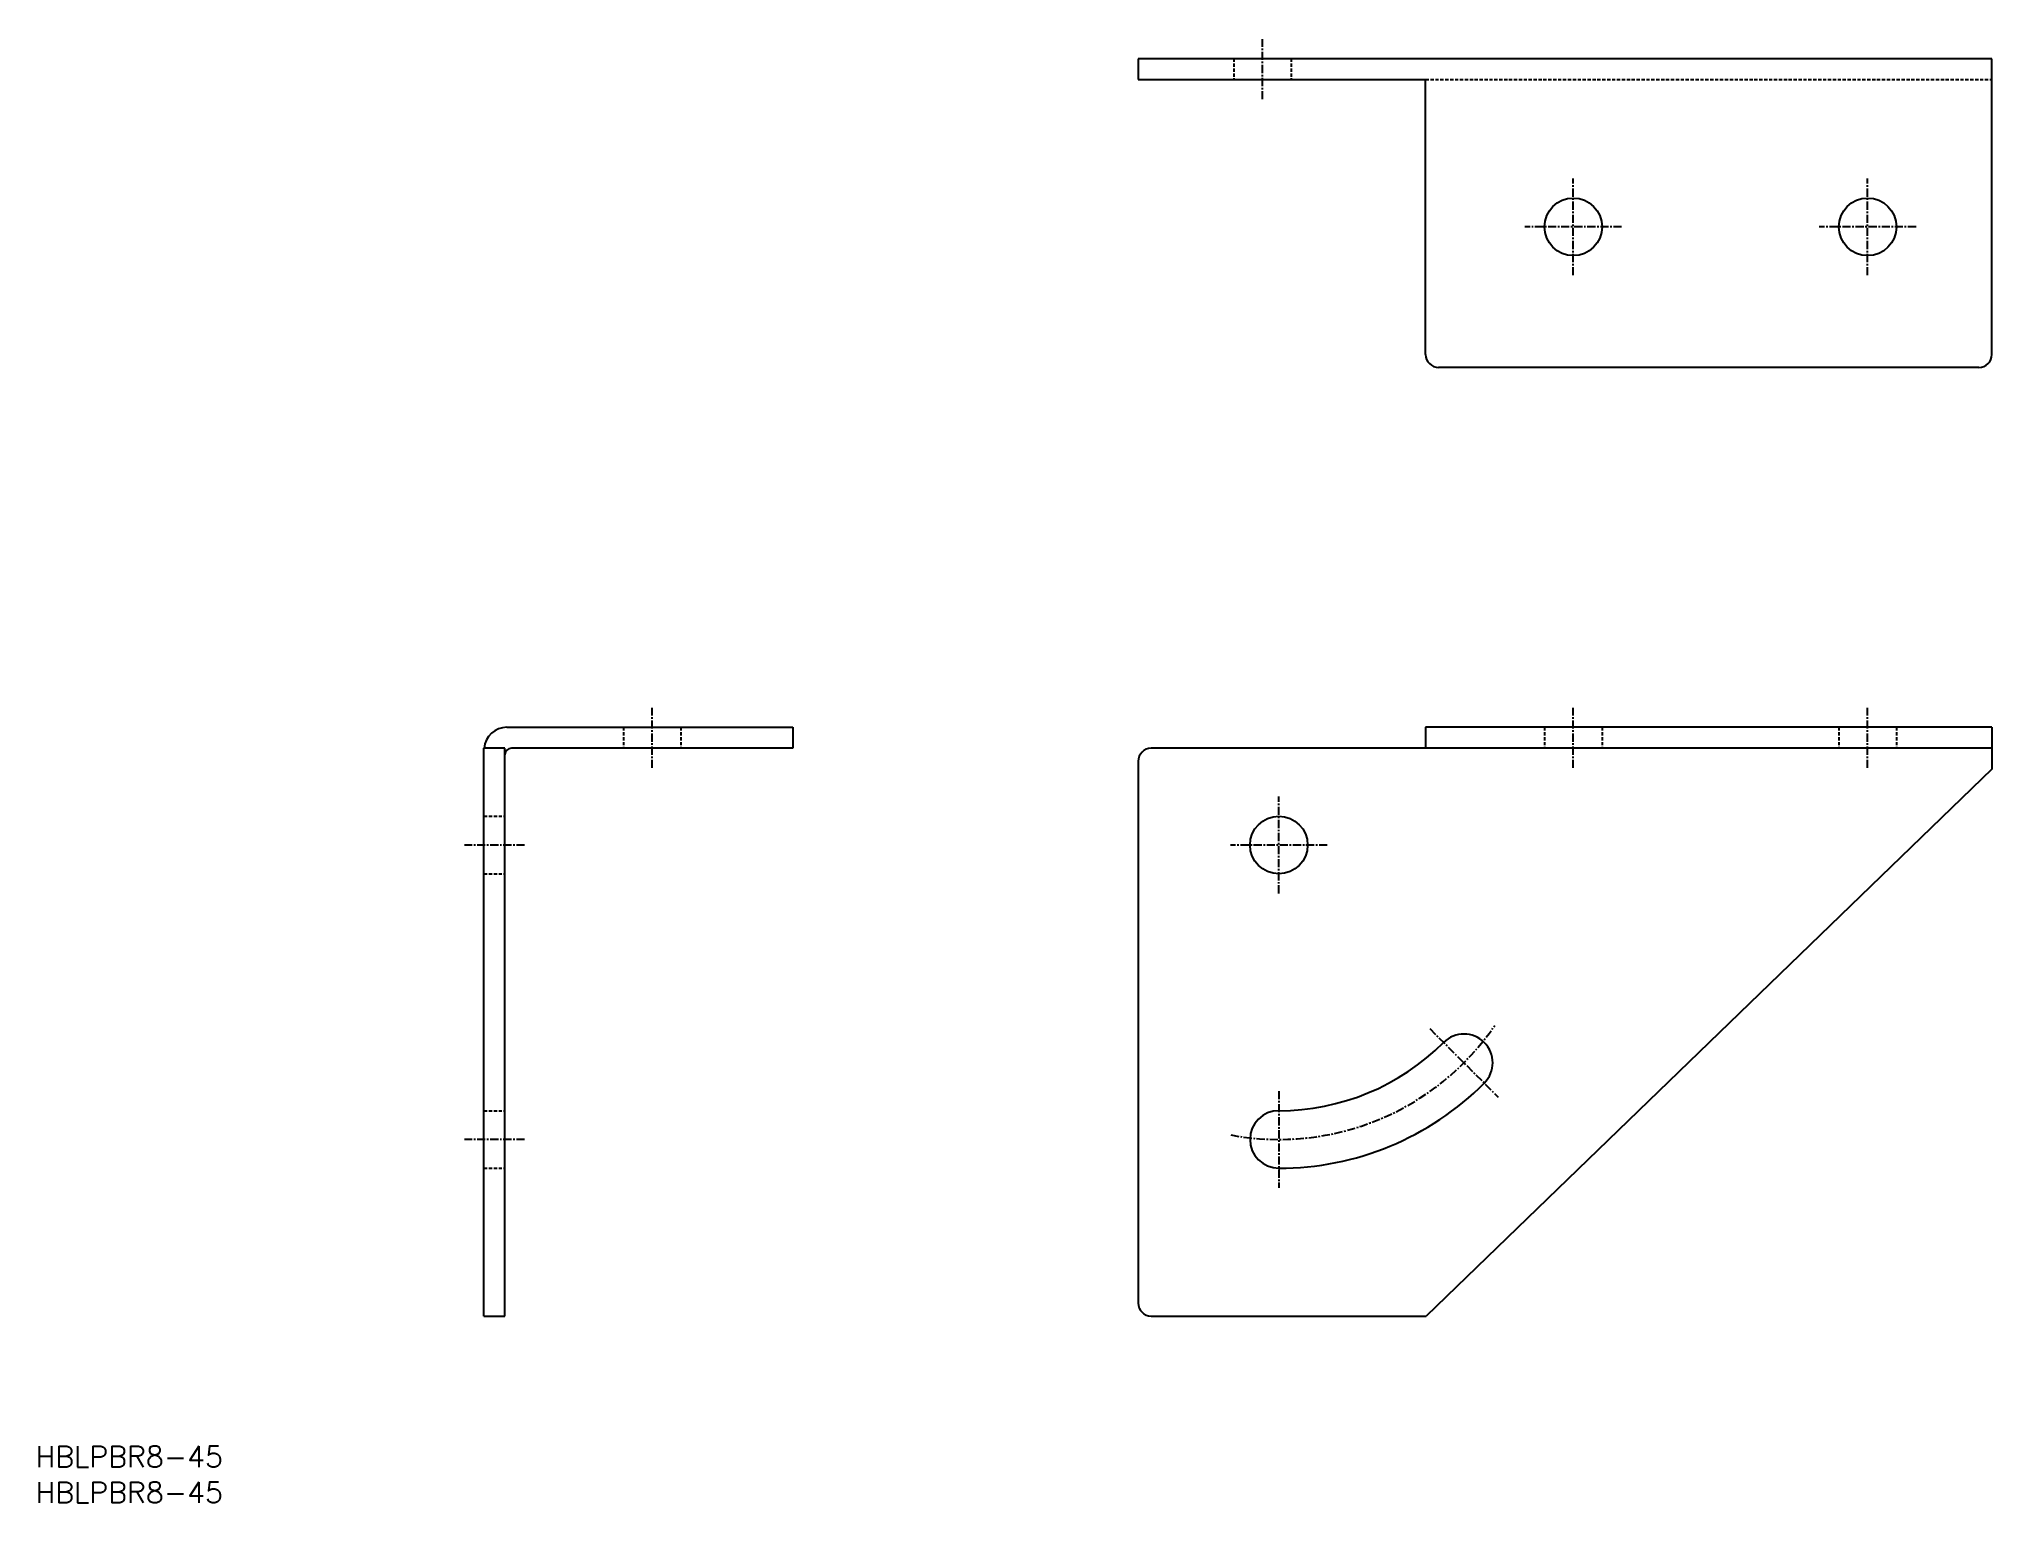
# Model space of a CAD drawing. Extents: x -55 to 243, y -29 to 195.
import ezdxf

# ---------------------------------------------------------------- set-up
doc = ezdxf.new("R2010")
doc.units = 0
doc.linetypes.add('CENTER', pattern=[2, 1.25, -0.25, 0.25, -0.25])
doc.linetypes.add('DASHED', pattern=[0.75, 0.5, -0.25])
doc.layers.get('0').update_dxf_attribs({"linetype": 'CONTINUOUS'})
doc.layers.add('CENTER', color=1, linetype='CENTER')
doc.styles.get("Standard").update_dxf_attribs({"font": 'txt.shx', "bigfont": 'bigfont.shx'})

msp = doc.modelspace()

# ---------------------------------------------------------------- linework, layer by layer
at = {"color": 7, "linetype": 'CONTINUOUS'}
for p, q in [((243.45, 192.2), (112.95, 192.2)), ((112.95, 192.2), (112.95, 189)), ((243.45, 147), (243.45, 192.2)), ((112.95, 189), (156.88, 189)), ((156.88, 147), (156.88, 189)), ((241.45, 145), (158.88, 145)), ((16.45, 90), (60.15, 90)), ((60.15, 90), (60.15, 86.8)), ((243.45, 90), (156.88, 90)), ((156.88, 90), (156.88, 86.8)), ((243.45, 90), (243.45, 86.8)), ((12.95, 0), (12.95, 86.8)), ((16.15, 86.8), (12.95, 86.8)), ((16.15, 0), (16.15, 86.8)), ((60.15, 86.8), (17.15, 86.8)), ((243.45, 86.8), (114.95, 86.8)), ((243.45, 86.8), (243.45, 83.6)), ((112.95, 84.8), (112.95, 2)), ((243.45, 83.6), (156.95, 0)), ((12.95, 0), (16.15, 0)), ((114.95, 0), (156.95, 0))]:
    msp.add_line(p, q, dxfattribs=at)
at = {"color": 3, "linetype": 'DASHED'}
for p, q in [((127.55, 192.2), (127.55, 189)), ((136.35, 192.2), (136.35, 189)), ((156.88, 189), (243.45, 189)), ((34.25, 90), (34.25, 86.8)), ((43.05, 90), (43.05, 86.8)), ((175.05, 90), (175.05, 86.8)), ((183.85, 90), (183.85, 86.8)), ((220.05, 90), (220.05, 86.8)), ((228.85, 90), (228.85, 86.8)), ((12.95, 76.4), (16.15, 76.4)), ((12.95, 67.6), (16.15, 67.6)), ((12.95, 31.4), (16.15, 31.4)), ((12.95, 22.6), (16.15, 22.6))]:
    msp.add_line(p, q, dxfattribs=at)
at = {"color": 7, "linetype": 'CONTINUOUS'}
for centre in [(179.45, 166.5), (224.45, 166.5), (134.45, 72)]:
    msp.add_circle(centre, 4.4, dxfattribs=at)
for centre, radius, start, end in [((158.88, 147), 2, 180, 270), ((241.45, 147), 2, 270, 0), ((16.45, 86.5), 3.5, 90, 175.0829), ((17.15, 85.8), 1, 90, 180), ((114.95, 84.8), 2, 90, 180), ((134.45, 67), 35.6, 270, 315), ((162.74, 38.72), 4.4, 315, 135), ((134.45, 67), 44.4, 270, 315), ((134.45, 27), 4.4, 90, 270), ((114.95, 2), 2, 180, 270)]:
    msp.add_arc(centre, radius, start, end, dxfattribs=at)
at = {"layer": 'CENTER', "color": 1, "linetype": 'CENTER'}
for p, q in [((131.95, 186), (131.95, 195.2)), ((179.45, 159.1), (179.45, 173.9)), ((224.45, 159.1), (224.45, 173.9)), ((186.85, 166.5), (172.05, 166.5)), ((231.85, 166.5), (217.05, 166.5)), ((38.65, 83.8), (38.65, 93)), ((179.45, 83.8), (179.45, 93)), ((224.45, 83.8), (224.45, 93)), ((134.45, 64.6), (134.45, 79.4)), ((19.15, 72), (9.95, 72)), ((141.85, 72), (127.05, 72)), ((157.51, 43.95), (167.97, 33.48)), ((134.45, 34.4), (134.45, 19.6)), ((19.15, 27), (9.95, 27))]:
    msp.add_line(p, q, dxfattribs=at)
msp.add_arc((134.45, 67), 40, 259.3971, 325.6029, dxfattribs=at)

# ---------------------------------------------------------------- texts
at = {"color": 7, "linetype": 'CONTINUOUS'}
for p in [(-55.61, -23.1), (-55.61, -28.56)]:
    msp.add_text('HBLPBR8-45', height=3.2, dxfattribs=at).set_placement(p)

doc.saveas('drawing.dxf')
